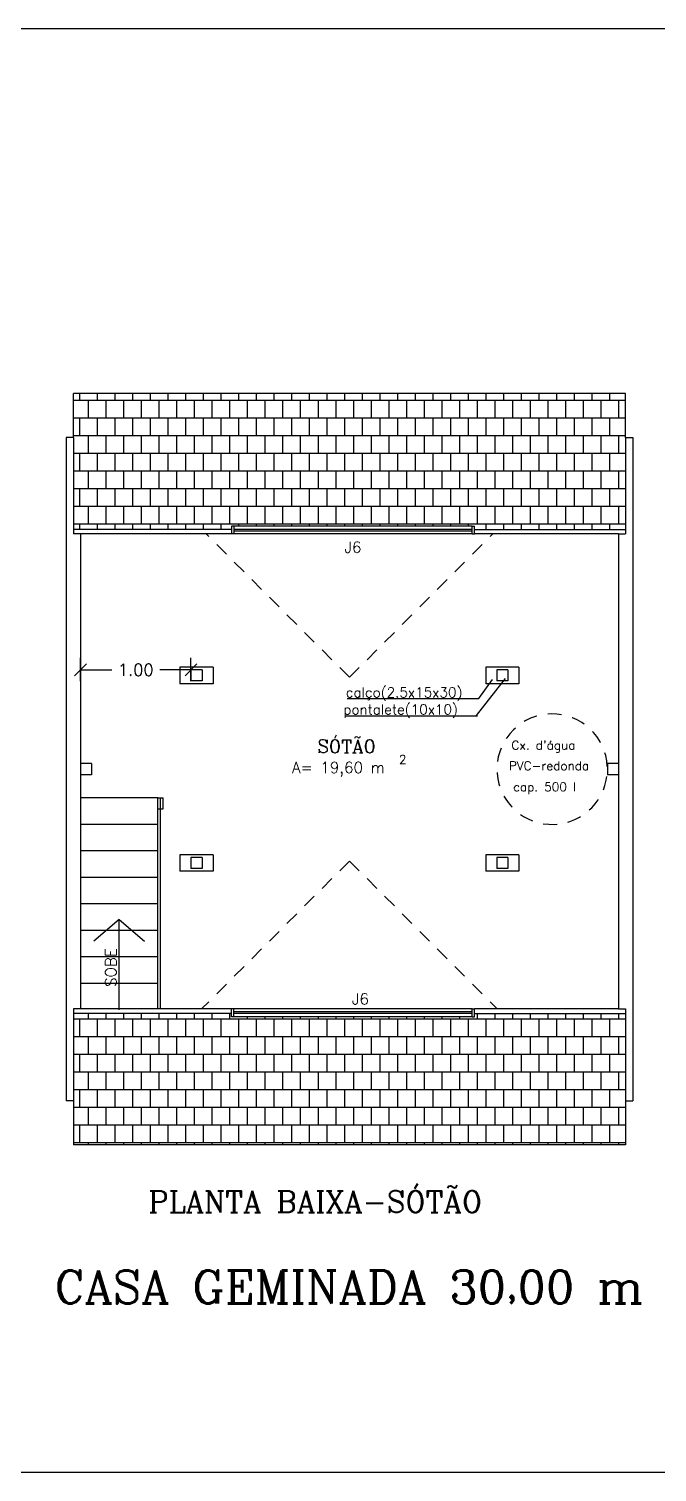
# Model space of a CAD drawing. Extents: x -79 to 141, y 7 to 81.
# Drawn here: x -69.23 to -63.54, y 67.64 to 80.7 of the extents above; entities that cross this region are included whole.
import ezdxf

# ---------------------------------------------------------------- set-up
doc = ezdxf.new("R2010")
doc.units = 0
doc.header["$LTSCALE"] = 10
doc.header["$MEASUREMENT"] = 0
doc.linetypes.add('DASHED2', pattern=[0.375, 0.25, -0.125])
doc.layers.get('0').update_dxf_attribs({"linetype": 'CONTINUOUS'})
doc.layers.get('DEFPOINTS').update_dxf_attribs({"linetype": 'CONTINUOUS'})
for name, color, linetype in [('COTAS', 244, 'CONTINUOUS'), ('EQUIPAMENTOS', 1, 'CONTINUOUS'), ('ESCADA', 5, 'CONTINUOUS'), ('MADEIRAMENTODETELHADO', 244, 'CONTINUOUS'), ('PAREDE', 7, 'CONTINUOUS'), ('PAREDES', 7, 'CONTINUOUS'), ('TELHADO', 30, 'CONTINUOUS'), ('TEXTO', 1, 'CONTINUOUS')]:
    doc.layers.add(name, color=color, linetype=linetype)
doc.styles.add('ROMANC', font='ROMANC.SHX')
doc.styles.get("Standard").update_dxf_attribs({"font": 'ROMANC.SHX'})
doc.dimstyles.get("Standard").update_dxf_attribs({"dimscale": 0.6, "dimtxt": 0.18, "dimasz": 0.18, "dimexe": 0.18, "dimexo": 0.25, "dimgap": 0.09, "dimtad": 0, "dimzin": 0, "dimdsep": 46, "dimtxsty": 'Standard', "dimblk1": 'OBLIQUE', "dimblk2": 'OBLIQUE', "dimsah": 1, "dimcen": 0.09, "dimclrd": 30, "dimclre": 30, "dimadec": 0, "dimazin": 0, "dimtfac": 1, "dimtdec": 4, "dimtofl": 0, "dimtmove": 0, "dimatfit": 3, "dimldrblk": 'OBLIQUE', "dimfxl": 1, "dimtolj": 1, "dimtzin": 0, "dimarcsym": 0})

# ---------------------------------------------------------------- blocks, each defined once
blk = doc.blocks.new('_OBLIQUE')
at = {"color": 0, "linetype": 'ByBlock'}
blk.add_line((-0.5, -0.5), (0.5, 0.5), dxfattribs=at)
blk = doc.blocks.new('*D149')
at = {"color": 30, "linetype": 'ByBlock', "ltscale": 0.05}
for p, q in [((-50.441, 35.86), (-50.441, 36.07)), ((-49.441, 35.86), (-49.441, 36.07)), ((-50.441, 35.962), (-50.159, 35.962)), ((-49.441, 35.962), (-49.722, 35.962))]:
    blk.add_line(p, q, dxfattribs=at)
at = {"layer": 'DEFPOINTS', "color": 0, "linetype": 'ByBlock', "ltscale": 0.05}
for p in [(-49.441, 35.962), (-50.441, 35.56), (-49.441, 35.56)]:
    blk.add_point(p, dxfattribs=at)
at = {"color": 30, "linetype": 'ByBlock', "ltscale": 0.05, "xscale": 0.108, "yscale": 0.108, "zscale": 0.108, "rotation": 180}
blk.add_blockref('_OBLIQUE', (-50.441, 35.962), dxfattribs=at)
at = {"color": 30, "linetype": 'ByBlock', "ltscale": 0.05, "xscale": 0.108, "yscale": 0.108, "zscale": 0.108}
blk.add_blockref('_OBLIQUE', (-49.441, 35.962), dxfattribs=at)
at = {"color": 0, "linetype": 'ByBlock', "ltscale": 0.05, "insert": (-49.941, 35.962), "char_height": 0.108, "attachment_point": 5}
blk.add_mtext('\\A1;1.00', dxfattribs=at)
blk = doc.blocks.new('*X113')
at = {"color": 0, "linetype": 'Continuous', "ltscale": 0.05}
for p, q in [((-48.96, 33.28), (-48.96, 33.33)), ((-48.8, 33.28), (-48.8, 33.33)), ((-48.64, 33.28), (-48.64, 33.33)), ((-48.48, 33.28), (-48.48, 33.33)), ((-48.32, 33.28), (-48.32, 33.33)), ((-48.16, 33.28), (-48.16, 33.33)), ((-48, 33.28), (-48, 33.33)), ((-47.84, 33.28), (-47.84, 33.33)), ((-47.68, 33.28), (-47.68, 33.33)), ((-45.44, 33.28), (-45.44, 33.33)), ((-45.28, 33.28), (-45.28, 33.33)), ((-45.12, 33.28), (-45.12, 33.33)), ((-44.96, 33.28), (-44.96, 33.33)), ((-44.8, 33.28), (-44.8, 33.33)), ((-44.64, 33.28), (-44.64, 33.33)), ((-44.48, 33.28), (-44.48, 33.33)), ((-44.32, 33.28), (-44.32, 33.33)), ((-44.16, 33.28), (-44.16, 33.33)), ((-49.098, 33.28), (-44.098, 33.28)), ((-49.04, 33.12), (-49.04, 33.28)), ((-48.88, 33.12), (-48.88, 33.28)), ((-48.72, 33.12), (-48.72, 33.28)), ((-48.56, 33.12), (-48.56, 33.28)), ((-48.4, 33.12), (-48.4, 33.28)), ((-48.24, 33.12), (-48.24, 33.28)), ((-48.08, 33.12), (-48.08, 33.28)), ((-47.92, 33.12), (-47.92, 33.28)), ((-47.76, 33.12), (-47.76, 33.28)), ((-47.6, 33.12), (-47.6, 33.28)), ((-47.52, 33.28), (-47.52, 33.3)), ((-47.44, 33.12), (-47.44, 33.28)), ((-47.36, 33.28), (-47.36, 33.3)), ((-47.28, 33.12), (-47.28, 33.28)), ((-47.2, 33.28), (-47.2, 33.3)), ((-47.12, 33.12), (-47.12, 33.28)), ((-47.04, 33.28), (-47.04, 33.3)), ((-46.96, 33.12), (-46.96, 33.28)), ((-46.88, 33.28), (-46.88, 33.3)), ((-46.8, 33.12), (-46.8, 33.28)), ((-46.72, 33.28), (-46.72, 33.3)), ((-46.64, 33.12), (-46.64, 33.28)), ((-46.56, 33.28), (-46.56, 33.3)), ((-46.48, 33.12), (-46.48, 33.28)), ((-46.4, 33.28), (-46.4, 33.3)), ((-46.32, 33.12), (-46.32, 33.28)), ((-46.24, 33.28), (-46.24, 33.3)), ((-46.16, 33.12), (-46.16, 33.28)), ((-46.08, 33.28), (-46.08, 33.3)), ((-46, 33.12), (-46, 33.28)), ((-45.92, 33.28), (-45.92, 33.3)), ((-45.84, 33.12), (-45.84, 33.28)), ((-45.76, 33.28), (-45.76, 33.3)), ((-45.68, 33.12), (-45.68, 33.28)), ((-45.6, 33.28), (-45.6, 33.3)), ((-45.52, 33.12), (-45.52, 33.28)), ((-45.36, 33.12), (-45.36, 33.28)), ((-45.2, 33.12), (-45.2, 33.28)), ((-45.04, 33.12), (-45.04, 33.28)), ((-44.88, 33.12), (-44.88, 33.28)), ((-44.72, 33.12), (-44.72, 33.28)), ((-44.56, 33.12), (-44.56, 33.28)), ((-44.4, 33.12), (-44.4, 33.28)), ((-44.24, 33.12), (-44.24, 33.28)), ((-49.098, 33.12), (-44.098, 33.12)), ((-48.96, 32.96), (-48.96, 33.12)), ((-48.8, 32.96), (-48.8, 33.12)), ((-48.64, 32.96), (-48.64, 33.12)), ((-48.48, 32.96), (-48.48, 33.12)), ((-48.32, 32.96), (-48.32, 33.12)), ((-48.16, 32.96), (-48.16, 33.12)), ((-48, 32.96), (-48, 33.12)), ((-47.84, 32.96), (-47.84, 33.12)), ((-47.68, 32.96), (-47.68, 33.12)), ((-47.52, 32.96), (-47.52, 33.12)), ((-47.36, 32.96), (-47.36, 33.12)), ((-47.2, 32.96), (-47.2, 33.12)), ((-47.04, 32.96), (-47.04, 33.12)), ((-46.88, 32.96), (-46.88, 33.12)), ((-46.72, 32.96), (-46.72, 33.12)), ((-46.56, 32.96), (-46.56, 33.12)), ((-46.4, 32.96), (-46.4, 33.12)), ((-46.24, 32.96), (-46.24, 33.12)), ((-46.08, 32.96), (-46.08, 33.12)), ((-45.92, 32.96), (-45.92, 33.12)), ((-45.76, 32.96), (-45.76, 33.12)), ((-45.6, 32.96), (-45.6, 33.12)), ((-45.44, 32.96), (-45.44, 33.12)), ((-45.28, 32.96), (-45.28, 33.12)), ((-45.12, 32.96), (-45.12, 33.12)), ((-44.96, 32.96), (-44.96, 33.12)), ((-44.8, 32.96), (-44.8, 33.12)), ((-44.64, 32.96), (-44.64, 33.12)), ((-44.48, 32.96), (-44.48, 33.12)), ((-44.32, 32.96), (-44.32, 33.12)), ((-44.16, 32.96), (-44.16, 33.12)), ((-49.098, 32.96), (-44.098, 32.96)), ((-49.04, 32.8), (-49.04, 32.96)), ((-48.88, 32.8), (-48.88, 32.96)), ((-48.72, 32.8), (-48.72, 32.96)), ((-48.56, 32.8), (-48.56, 32.96)), ((-48.4, 32.8), (-48.4, 32.96)), ((-48.24, 32.8), (-48.24, 32.96)), ((-48.08, 32.8), (-48.08, 32.96)), ((-47.92, 32.8), (-47.92, 32.96)), ((-47.76, 32.8), (-47.76, 32.96)), ((-47.6, 32.8), (-47.6, 32.96)), ((-47.44, 32.8), (-47.44, 32.96)), ((-47.28, 32.8), (-47.28, 32.96)), ((-47.12, 32.8), (-47.12, 32.96)), ((-46.96, 32.8), (-46.96, 32.96)), ((-46.8, 32.8), (-46.8, 32.96)), ((-46.64, 32.8), (-46.64, 32.96)), ((-46.48, 32.8), (-46.48, 32.96)), ((-46.32, 32.8), (-46.32, 32.96)), ((-46.16, 32.8), (-46.16, 32.96)), ((-46, 32.8), (-46, 32.96)), ((-45.84, 32.8), (-45.84, 32.96)), ((-45.68, 32.8), (-45.68, 32.96)), ((-45.52, 32.8), (-45.52, 32.96)), ((-45.36, 32.8), (-45.36, 32.96)), ((-45.2, 32.8), (-45.2, 32.96)), ((-45.04, 32.8), (-45.04, 32.96)), ((-44.88, 32.8), (-44.88, 32.96)), ((-44.72, 32.8), (-44.72, 32.96)), ((-44.56, 32.8), (-44.56, 32.96)), ((-44.4, 32.8), (-44.4, 32.96)), ((-44.24, 32.8), (-44.24, 32.96)), ((-49.098, 32.8), (-44.098, 32.8)), ((-48.96, 32.64), (-48.96, 32.8)), ((-48.8, 32.64), (-48.8, 32.8)), ((-48.64, 32.64), (-48.64, 32.8)), ((-48.48, 32.64), (-48.48, 32.8)), ((-48.32, 32.64), (-48.32, 32.8)), ((-48.16, 32.64), (-48.16, 32.8)), ((-48, 32.64), (-48, 32.8)), ((-47.84, 32.64), (-47.84, 32.8)), ((-47.68, 32.64), (-47.68, 32.8)), ((-47.52, 32.64), (-47.52, 32.8)), ((-47.36, 32.64), (-47.36, 32.8)), ((-47.2, 32.64), (-47.2, 32.8)), ((-47.04, 32.64), (-47.04, 32.8)), ((-46.88, 32.64), (-46.88, 32.8)), ((-46.72, 32.64), (-46.72, 32.8)), ((-46.56, 32.64), (-46.56, 32.8)), ((-46.4, 32.64), (-46.4, 32.8)), ((-46.24, 32.64), (-46.24, 32.8)), ((-46.08, 32.64), (-46.08, 32.8)), ((-45.92, 32.64), (-45.92, 32.8)), ((-45.76, 32.64), (-45.76, 32.8)), ((-45.6, 32.64), (-45.6, 32.8)), ((-45.44, 32.64), (-45.44, 32.8)), ((-45.28, 32.64), (-45.28, 32.8)), ((-45.12, 32.64), (-45.12, 32.8)), ((-44.96, 32.64), (-44.96, 32.8)), ((-44.8, 32.64), (-44.8, 32.8)), ((-44.64, 32.64), (-44.64, 32.8)), ((-44.48, 32.64), (-44.48, 32.8)), ((-44.32, 32.64), (-44.32, 32.8)), ((-44.16, 32.64), (-44.16, 32.8)), ((-49.098, 32.64), (-44.098, 32.64)), ((-49.04, 32.48), (-49.04, 32.64)), ((-48.88, 32.48), (-48.88, 32.64)), ((-48.72, 32.48), (-48.72, 32.64)), ((-48.56, 32.48), (-48.56, 32.64)), ((-48.4, 32.48), (-48.4, 32.64)), ((-48.24, 32.48), (-48.24, 32.64)), ((-48.08, 32.48), (-48.08, 32.64)), ((-47.92, 32.48), (-47.92, 32.64)), ((-47.76, 32.48), (-47.76, 32.64)), ((-47.6, 32.48), (-47.6, 32.64)), ((-47.44, 32.48), (-47.44, 32.64)), ((-47.28, 32.48), (-47.28, 32.64)), ((-47.12, 32.48), (-47.12, 32.64)), ((-46.96, 32.48), (-46.96, 32.64)), ((-46.8, 32.48), (-46.8, 32.64)), ((-46.64, 32.48), (-46.64, 32.64)), ((-46.48, 32.48), (-46.48, 32.64)), ((-46.32, 32.48), (-46.32, 32.64)), ((-46.16, 32.48), (-46.16, 32.64)), ((-46, 32.48), (-46, 32.64)), ((-45.84, 32.48), (-45.84, 32.64)), ((-45.68, 32.48), (-45.68, 32.64)), ((-45.52, 32.48), (-45.52, 32.64)), ((-45.36, 32.48), (-45.36, 32.64)), ((-45.2, 32.48), (-45.2, 32.64)), ((-45.04, 32.48), (-45.04, 32.64)), ((-44.88, 32.48), (-44.88, 32.64)), ((-44.72, 32.48), (-44.72, 32.64)), ((-44.56, 32.48), (-44.56, 32.64)), ((-44.4, 32.48), (-44.4, 32.64)), ((-44.24, 32.48), (-44.24, 32.64)), ((-49.098, 32.48), (-44.098, 32.48)), ((-48.96, 32.32), (-48.96, 32.48)), ((-48.8, 32.32), (-48.8, 32.48)), ((-48.64, 32.32), (-48.64, 32.48)), ((-48.48, 32.32), (-48.48, 32.48)), ((-48.32, 32.32), (-48.32, 32.48)), ((-48.16, 32.32), (-48.16, 32.48)), ((-48, 32.32), (-48, 32.48)), ((-47.84, 32.32), (-47.84, 32.48)), ((-47.68, 32.32), (-47.68, 32.48)), ((-47.52, 32.32), (-47.52, 32.48)), ((-47.36, 32.32), (-47.36, 32.48)), ((-47.2, 32.32), (-47.2, 32.48)), ((-47.04, 32.32), (-47.04, 32.48)), ((-46.88, 32.32), (-46.88, 32.48)), ((-46.72, 32.32), (-46.72, 32.48)), ((-46.56, 32.32), (-46.56, 32.48)), ((-46.4, 32.32), (-46.4, 32.48)), ((-46.24, 32.32), (-46.24, 32.48)), ((-46.08, 32.32), (-46.08, 32.48)), ((-45.92, 32.32), (-45.92, 32.48)), ((-45.76, 32.32), (-45.76, 32.48)), ((-45.6, 32.32), (-45.6, 32.48)), ((-45.44, 32.32), (-45.44, 32.48)), ((-45.28, 32.32), (-45.28, 32.48)), ((-45.12, 32.32), (-45.12, 32.48)), ((-44.96, 32.32), (-44.96, 32.48)), ((-44.8, 32.32), (-44.8, 32.48)), ((-44.64, 32.32), (-44.64, 32.48)), ((-44.48, 32.32), (-44.48, 32.48)), ((-44.32, 32.32), (-44.32, 32.48)), ((-44.16, 32.32), (-44.16, 32.48)), ((-49.098, 32.32), (-44.098, 32.32)), ((-49.04, 32.16), (-49.04, 32.32)), ((-48.88, 32.16), (-48.88, 32.32)), ((-48.72, 32.16), (-48.72, 32.32)), ((-48.56, 32.16), (-48.56, 32.32)), ((-48.4, 32.16), (-48.4, 32.32)), ((-48.24, 32.16), (-48.24, 32.32)), ((-48.08, 32.16), (-48.08, 32.32)), ((-47.92, 32.16), (-47.92, 32.32)), ((-47.76, 32.16), (-47.76, 32.32)), ((-47.6, 32.16), (-47.6, 32.32)), ((-47.44, 32.16), (-47.44, 32.32)), ((-47.28, 32.16), (-47.28, 32.32)), ((-47.12, 32.16), (-47.12, 32.32)), ((-46.96, 32.16), (-46.96, 32.32)), ((-46.8, 32.16), (-46.8, 32.32)), ((-46.64, 32.16), (-46.64, 32.32)), ((-46.48, 32.16), (-46.48, 32.32)), ((-46.32, 32.16), (-46.32, 32.32)), ((-46.16, 32.16), (-46.16, 32.32)), ((-46, 32.16), (-46, 32.32)), ((-45.84, 32.16), (-45.84, 32.32)), ((-45.68, 32.16), (-45.68, 32.32)), ((-45.52, 32.16), (-45.52, 32.32)), ((-45.36, 32.16), (-45.36, 32.32)), ((-45.2, 32.16), (-45.2, 32.32)), ((-45.04, 32.16), (-45.04, 32.32)), ((-44.88, 32.16), (-44.88, 32.32)), ((-44.72, 32.16), (-44.72, 32.32)), ((-44.56, 32.16), (-44.56, 32.32)), ((-44.4, 32.16), (-44.4, 32.32)), ((-44.24, 32.16), (-44.24, 32.32)), ((-49.098, 32.16), (-44.098, 32.16)), ((-48.96, 32.14), (-48.96, 32.16)), ((-48.8, 32.14), (-48.8, 32.16)), ((-48.64, 32.14), (-48.64, 32.16)), ((-48.48, 32.14), (-48.48, 32.16)), ((-48.32, 32.14), (-48.32, 32.16)), ((-48.16, 32.14), (-48.16, 32.16)), ((-48, 32.14), (-48, 32.16)), ((-47.84, 32.14), (-47.84, 32.16)), ((-47.68, 32.14), (-47.68, 32.16)), ((-47.52, 32.14), (-47.52, 32.16)), ((-47.36, 32.14), (-47.36, 32.16)), ((-47.2, 32.14), (-47.2, 32.16)), ((-47.04, 32.14), (-47.04, 32.16)), ((-46.88, 32.14), (-46.88, 32.16)), ((-46.72, 32.14), (-46.72, 32.16)), ((-46.56, 32.14), (-46.56, 32.16)), ((-46.4, 32.14), (-46.4, 32.16)), ((-46.24, 32.14), (-46.24, 32.16)), ((-46.08, 32.14), (-46.08, 32.16)), ((-45.92, 32.14), (-45.92, 32.16)), ((-45.76, 32.14), (-45.76, 32.16)), ((-45.6, 32.14), (-45.6, 32.16)), ((-45.44, 32.14), (-45.44, 32.16)), ((-45.28, 32.14), (-45.28, 32.16)), ((-45.12, 32.14), (-45.12, 32.16)), ((-44.96, 32.14), (-44.96, 32.16)), ((-44.8, 32.14), (-44.8, 32.16)), ((-44.64, 32.14), (-44.64, 32.16)), ((-44.48, 32.14), (-44.48, 32.16)), ((-44.32, 32.14), (-44.32, 32.16)), ((-44.16, 32.14), (-44.16, 32.16))]:
    blk.add_line(p, q, dxfattribs=at)
blk = doc.blocks.new('*X112')
at = {"color": 0, "linetype": 'Continuous', "ltscale": 0.05}
for p, q in [((-49.04, 38.88), (-49.04, 38.94)), ((-48.88, 38.88), (-48.88, 38.94)), ((-48.72, 38.88), (-48.72, 38.94)), ((-48.56, 38.88), (-48.56, 38.94)), ((-48.4, 38.88), (-48.4, 38.94)), ((-48.24, 38.88), (-48.24, 38.94)), ((-48.08, 38.88), (-48.08, 38.94)), ((-47.92, 38.88), (-47.92, 38.94)), ((-47.76, 38.88), (-47.76, 38.94)), ((-47.6, 38.88), (-47.6, 38.94)), ((-47.44, 38.88), (-47.44, 38.94)), ((-47.28, 38.88), (-47.28, 38.94)), ((-47.12, 38.88), (-47.12, 38.94)), ((-46.96, 38.88), (-46.96, 38.94)), ((-46.8, 38.88), (-46.8, 38.94)), ((-46.64, 38.88), (-46.64, 38.94)), ((-46.48, 38.88), (-46.48, 38.94)), ((-46.32, 38.88), (-46.32, 38.94)), ((-46.16, 38.88), (-46.16, 38.94)), ((-46, 38.88), (-46, 38.94)), ((-45.84, 38.88), (-45.84, 38.94)), ((-45.68, 38.88), (-45.68, 38.94)), ((-45.52, 38.88), (-45.52, 38.94)), ((-45.36, 38.88), (-45.36, 38.94)), ((-45.2, 38.88), (-45.2, 38.94)), ((-45.04, 38.88), (-45.04, 38.94)), ((-44.88, 38.88), (-44.88, 38.94)), ((-44.72, 38.88), (-44.72, 38.94)), ((-44.56, 38.88), (-44.56, 38.94)), ((-44.4, 38.88), (-44.4, 38.94)), ((-44.24, 38.88), (-44.24, 38.94)), ((-49.098, 38.88), (-44.098, 38.88)), ((-48.96, 38.72), (-48.96, 38.88)), ((-48.8, 38.72), (-48.8, 38.88)), ((-48.64, 38.72), (-48.64, 38.88)), ((-48.48, 38.72), (-48.48, 38.88)), ((-48.32, 38.72), (-48.32, 38.88)), ((-48.16, 38.72), (-48.16, 38.88)), ((-48, 38.72), (-48, 38.88)), ((-47.84, 38.72), (-47.84, 38.88)), ((-47.68, 38.72), (-47.68, 38.88)), ((-47.52, 38.72), (-47.52, 38.88)), ((-47.36, 38.72), (-47.36, 38.88)), ((-47.2, 38.72), (-47.2, 38.88)), ((-47.04, 38.72), (-47.04, 38.88)), ((-46.88, 38.72), (-46.88, 38.88)), ((-46.72, 38.72), (-46.72, 38.88)), ((-46.56, 38.72), (-46.56, 38.88)), ((-46.4, 38.72), (-46.4, 38.88)), ((-46.24, 38.72), (-46.24, 38.88)), ((-46.08, 38.72), (-46.08, 38.88)), ((-45.92, 38.72), (-45.92, 38.88)), ((-45.76, 38.72), (-45.76, 38.88)), ((-45.6, 38.72), (-45.6, 38.88)), ((-45.44, 38.72), (-45.44, 38.88)), ((-45.28, 38.72), (-45.28, 38.88)), ((-45.12, 38.72), (-45.12, 38.88)), ((-44.96, 38.72), (-44.96, 38.88)), ((-44.8, 38.72), (-44.8, 38.88)), ((-44.64, 38.72), (-44.64, 38.88)), ((-44.48, 38.72), (-44.48, 38.88)), ((-44.32, 38.72), (-44.32, 38.88)), ((-44.16, 38.72), (-44.16, 38.88)), ((-49.098, 38.72), (-44.098, 38.72)), ((-49.04, 38.56), (-49.04, 38.72)), ((-48.88, 38.56), (-48.88, 38.72)), ((-48.72, 38.56), (-48.72, 38.72)), ((-48.56, 38.56), (-48.56, 38.72)), ((-48.4, 38.56), (-48.4, 38.72)), ((-48.24, 38.56), (-48.24, 38.72)), ((-48.08, 38.56), (-48.08, 38.72)), ((-47.92, 38.56), (-47.92, 38.72)), ((-47.76, 38.56), (-47.76, 38.72)), ((-47.6, 38.56), (-47.6, 38.72)), ((-47.44, 38.56), (-47.44, 38.72)), ((-47.28, 38.56), (-47.28, 38.72)), ((-47.12, 38.56), (-47.12, 38.72)), ((-46.96, 38.56), (-46.96, 38.72)), ((-46.8, 38.56), (-46.8, 38.72)), ((-46.64, 38.56), (-46.64, 38.72)), ((-46.48, 38.56), (-46.48, 38.72)), ((-46.32, 38.56), (-46.32, 38.72)), ((-46.16, 38.56), (-46.16, 38.72)), ((-46, 38.56), (-46, 38.72)), ((-45.84, 38.56), (-45.84, 38.72)), ((-45.68, 38.56), (-45.68, 38.72)), ((-45.52, 38.56), (-45.52, 38.72)), ((-45.36, 38.56), (-45.36, 38.72)), ((-45.2, 38.56), (-45.2, 38.72)), ((-45.04, 38.56), (-45.04, 38.72)), ((-44.88, 38.56), (-44.88, 38.72)), ((-44.72, 38.56), (-44.72, 38.72)), ((-44.56, 38.56), (-44.56, 38.72)), ((-44.4, 38.56), (-44.4, 38.72)), ((-44.24, 38.56), (-44.24, 38.72)), ((-49.098, 38.56), (-44.098, 38.56)), ((-48.96, 38.4), (-48.96, 38.56)), ((-48.8, 38.4), (-48.8, 38.56)), ((-48.64, 38.4), (-48.64, 38.56)), ((-48.48, 38.4), (-48.48, 38.56)), ((-48.32, 38.4), (-48.32, 38.56)), ((-48.16, 38.4), (-48.16, 38.56)), ((-48, 38.4), (-48, 38.56)), ((-47.84, 38.4), (-47.84, 38.56)), ((-47.68, 38.4), (-47.68, 38.56)), ((-47.52, 38.4), (-47.52, 38.56)), ((-47.36, 38.4), (-47.36, 38.56)), ((-47.2, 38.4), (-47.2, 38.56)), ((-47.04, 38.4), (-47.04, 38.56)), ((-46.88, 38.4), (-46.88, 38.56)), ((-46.72, 38.4), (-46.72, 38.56)), ((-46.56, 38.4), (-46.56, 38.56)), ((-46.4, 38.4), (-46.4, 38.56)), ((-46.24, 38.4), (-46.24, 38.56)), ((-46.08, 38.4), (-46.08, 38.56)), ((-45.92, 38.4), (-45.92, 38.56)), ((-45.76, 38.4), (-45.76, 38.56)), ((-45.6, 38.4), (-45.6, 38.56)), ((-45.44, 38.4), (-45.44, 38.56)), ((-45.28, 38.4), (-45.28, 38.56)), ((-45.12, 38.4), (-45.12, 38.56)), ((-44.96, 38.4), (-44.96, 38.56)), ((-44.8, 38.4), (-44.8, 38.56)), ((-44.64, 38.4), (-44.64, 38.56)), ((-44.48, 38.4), (-44.48, 38.56)), ((-44.32, 38.4), (-44.32, 38.56)), ((-44.16, 38.4), (-44.16, 38.56)), ((-49.098, 38.4), (-44.098, 38.4)), ((-49.04, 38.24), (-49.04, 38.4)), ((-48.88, 38.24), (-48.88, 38.4)), ((-48.72, 38.24), (-48.72, 38.4)), ((-48.56, 38.24), (-48.56, 38.4)), ((-48.4, 38.24), (-48.4, 38.4)), ((-48.24, 38.24), (-48.24, 38.4)), ((-48.08, 38.24), (-48.08, 38.4)), ((-47.92, 38.24), (-47.92, 38.4)), ((-47.76, 38.24), (-47.76, 38.4)), ((-47.6, 38.24), (-47.6, 38.4)), ((-47.44, 38.24), (-47.44, 38.4)), ((-47.28, 38.24), (-47.28, 38.4)), ((-47.12, 38.24), (-47.12, 38.4)), ((-46.96, 38.24), (-46.96, 38.4)), ((-46.8, 38.24), (-46.8, 38.4)), ((-46.64, 38.24), (-46.64, 38.4)), ((-46.48, 38.24), (-46.48, 38.4)), ((-46.32, 38.24), (-46.32, 38.4)), ((-46.16, 38.24), (-46.16, 38.4)), ((-46, 38.24), (-46, 38.4)), ((-45.84, 38.24), (-45.84, 38.4)), ((-45.68, 38.24), (-45.68, 38.4)), ((-45.52, 38.24), (-45.52, 38.4)), ((-45.36, 38.24), (-45.36, 38.4)), ((-45.2, 38.24), (-45.2, 38.4)), ((-45.04, 38.24), (-45.04, 38.4)), ((-44.88, 38.24), (-44.88, 38.4)), ((-44.72, 38.24), (-44.72, 38.4)), ((-44.56, 38.24), (-44.56, 38.4)), ((-44.4, 38.24), (-44.4, 38.4)), ((-44.24, 38.24), (-44.24, 38.4)), ((-49.098, 38.24), (-44.098, 38.24)), ((-48.96, 38.08), (-48.96, 38.24)), ((-48.8, 38.08), (-48.8, 38.24)), ((-48.64, 38.08), (-48.64, 38.24)), ((-48.48, 38.08), (-48.48, 38.24)), ((-48.32, 38.08), (-48.32, 38.24)), ((-48.16, 38.08), (-48.16, 38.24)), ((-48, 38.08), (-48, 38.24)), ((-47.84, 38.08), (-47.84, 38.24)), ((-47.68, 38.08), (-47.68, 38.24)), ((-47.52, 38.08), (-47.52, 38.24)), ((-47.36, 38.08), (-47.36, 38.24)), ((-47.2, 38.08), (-47.2, 38.24)), ((-47.04, 38.08), (-47.04, 38.24)), ((-46.88, 38.08), (-46.88, 38.24)), ((-46.72, 38.08), (-46.72, 38.24)), ((-46.56, 38.08), (-46.56, 38.24)), ((-46.4, 38.08), (-46.4, 38.24)), ((-46.24, 38.08), (-46.24, 38.24)), ((-46.08, 38.08), (-46.08, 38.24)), ((-45.92, 38.08), (-45.92, 38.24)), ((-45.76, 38.08), (-45.76, 38.24)), ((-45.6, 38.08), (-45.6, 38.24)), ((-45.44, 38.08), (-45.44, 38.24)), ((-45.28, 38.08), (-45.28, 38.24)), ((-45.12, 38.08), (-45.12, 38.24)), ((-44.96, 38.08), (-44.96, 38.24)), ((-44.8, 38.08), (-44.8, 38.24)), ((-44.64, 38.08), (-44.64, 38.24)), ((-44.48, 38.08), (-44.48, 38.24)), ((-44.32, 38.08), (-44.32, 38.24)), ((-44.16, 38.08), (-44.16, 38.24)), ((-49.098, 38.08), (-44.098, 38.08)), ((-49.04, 37.92), (-49.04, 38.08)), ((-48.88, 37.92), (-48.88, 38.08)), ((-48.72, 37.92), (-48.72, 38.08)), ((-48.56, 37.92), (-48.56, 38.08)), ((-48.4, 37.92), (-48.4, 38.08)), ((-48.24, 37.92), (-48.24, 38.08)), ((-48.08, 37.92), (-48.08, 38.08)), ((-47.92, 37.92), (-47.92, 38.08)), ((-47.76, 37.92), (-47.76, 38.08)), ((-47.6, 37.92), (-47.6, 38.08)), ((-47.44, 37.92), (-47.44, 38.08)), ((-47.28, 37.92), (-47.28, 38.08)), ((-47.12, 37.92), (-47.12, 38.08)), ((-46.96, 37.92), (-46.96, 38.08)), ((-46.8, 37.92), (-46.8, 38.08)), ((-46.64, 37.92), (-46.64, 38.08)), ((-46.48, 37.92), (-46.48, 38.08)), ((-46.32, 37.92), (-46.32, 38.08)), ((-46.16, 37.92), (-46.16, 38.08)), ((-46, 37.92), (-46, 38.08)), ((-45.84, 37.92), (-45.84, 38.08)), ((-45.68, 37.92), (-45.68, 38.08)), ((-45.52, 37.92), (-45.52, 38.08)), ((-45.36, 37.92), (-45.36, 38.08)), ((-45.2, 37.92), (-45.2, 38.08)), ((-45.04, 37.92), (-45.04, 38.08)), ((-44.88, 37.92), (-44.88, 38.08)), ((-44.72, 37.92), (-44.72, 38.08)), ((-44.56, 37.92), (-44.56, 38.08)), ((-44.4, 37.92), (-44.4, 38.08)), ((-44.24, 37.92), (-44.24, 38.08)), ((-49.098, 37.92), (-44.098, 37.92)), ((-48.96, 37.76), (-48.96, 37.92)), ((-48.8, 37.76), (-48.8, 37.92)), ((-48.64, 37.76), (-48.64, 37.92)), ((-48.48, 37.76), (-48.48, 37.92)), ((-48.32, 37.76), (-48.32, 37.92)), ((-48.16, 37.76), (-48.16, 37.92)), ((-48, 37.76), (-48, 37.92)), ((-47.84, 37.76), (-47.84, 37.92)), ((-47.68, 37.76), (-47.68, 37.92)), ((-47.52, 37.76), (-47.52, 37.92)), ((-47.36, 37.76), (-47.36, 37.92)), ((-47.2, 37.76), (-47.2, 37.92)), ((-47.04, 37.76), (-47.04, 37.92)), ((-46.88, 37.76), (-46.88, 37.92)), ((-46.72, 37.76), (-46.72, 37.92)), ((-46.56, 37.76), (-46.56, 37.92)), ((-46.4, 37.76), (-46.4, 37.92)), ((-46.24, 37.76), (-46.24, 37.92)), ((-46.08, 37.76), (-46.08, 37.92)), ((-45.92, 37.76), (-45.92, 37.92)), ((-45.76, 37.76), (-45.76, 37.92)), ((-45.6, 37.76), (-45.6, 37.92)), ((-45.44, 37.76), (-45.44, 37.92)), ((-45.28, 37.76), (-45.28, 37.92)), ((-45.12, 37.76), (-45.12, 37.92)), ((-44.96, 37.76), (-44.96, 37.92)), ((-44.8, 37.76), (-44.8, 37.92)), ((-44.64, 37.76), (-44.64, 37.92)), ((-44.48, 37.76), (-44.48, 37.92)), ((-44.32, 37.76), (-44.32, 37.92)), ((-44.16, 37.76), (-44.16, 37.92)), ((-49.098, 37.76), (-44.098, 37.76)), ((-49.04, 37.71), (-49.04, 37.76)), ((-48.88, 37.71), (-48.88, 37.76)), ((-48.72, 37.71), (-48.72, 37.76)), ((-48.56, 37.71), (-48.56, 37.76)), ((-48.4, 37.71), (-48.4, 37.76)), ((-48.24, 37.71), (-48.24, 37.76)), ((-48.08, 37.71), (-48.08, 37.76)), ((-47.92, 37.71), (-47.92, 37.76)), ((-47.76, 37.71), (-47.76, 37.76)), ((-47.6, 37.74), (-47.6, 37.76)), ((-47.44, 37.74), (-47.44, 37.76)), ((-47.28, 37.74), (-47.28, 37.76)), ((-47.12, 37.74), (-47.12, 37.76)), ((-46.96, 37.74), (-46.96, 37.76)), ((-46.8, 37.74), (-46.8, 37.76)), ((-46.64, 37.74), (-46.64, 37.76)), ((-46.48, 37.74), (-46.48, 37.76)), ((-46.32, 37.74), (-46.32, 37.76)), ((-46.16, 37.74), (-46.16, 37.76)), ((-46, 37.74), (-46, 37.76)), ((-45.84, 37.74), (-45.84, 37.76)), ((-45.68, 37.74), (-45.68, 37.76)), ((-45.52, 37.74), (-45.52, 37.76)), ((-45.36, 37.71), (-45.36, 37.76)), ((-45.2, 37.71), (-45.2, 37.76)), ((-45.04, 37.71), (-45.04, 37.76)), ((-44.88, 37.71), (-44.88, 37.76)), ((-44.72, 37.71), (-44.72, 37.76)), ((-44.56, 37.71), (-44.56, 37.76)), ((-44.4, 37.71), (-44.4, 37.76)), ((-44.24, 37.71), (-44.24, 37.76))]:
    blk.add_line(p, q, dxfattribs=at)

msp = doc.modelspace()

# ---------------------------------------------------------------- linework, layer by layer
at = {"layer": 'COTAS', "color": 30, "linetype": 'DASHED2', "ltscale": 0.05}
for p, q in [((-66.3294, 74.82862), (-67.62806, 76.12729)), ((-66.3294, 74.82862), (-65.03073, 76.12729)), ((-66.3294, 73.16595), (-67.66806, 71.82729)), ((-66.3294, 73.16595), (-64.99073, 71.82729))]:
    msp.add_line(p, q, dxfattribs=at)
at = {"layer": 'COTAS', "color": 30, "linetype": 'Continuous', "ltscale": 0.05}
for p, q in [((-65.17876, 74.48161), (-64.91782, 74.81894)), ((-65.15705, 74.63573), (-65.0347, 74.81024))]:
    msp.add_line(p, q, dxfattribs=at)
at = {"layer": 'EQUIPAMENTOS', "color": 30, "linetype": 'Continuous', "ltscale": 0.05}
msp.add_lwpolyline([(-78.56119, 80.69654), (-78.56119, 67.63597), (-53.60596, 67.63597), (-53.60596, 80.69654)], close=True, dxfattribs=at)
at = {"layer": 'EQUIPAMENTOS', "color": 1, "linetype": 'DASHED2', "ltscale": 0.05}
msp.add_arc((-64.49416, 73.99727), 0.5, 2.867908, 354.262761, dxfattribs=at)
at = {"layer": 'ESCADA', "color": 244, "linetype": 'Continuous', "ltscale": 0.02}
for p, q in [((-68.06444, 73.738), (-68.76444, 73.738)), ((-68.06516, 73.498), (-68.76444, 73.498)), ((-68.06516, 73.258), (-68.76444, 73.258)), ((-68.06516, 73.018), (-68.76444, 73.018)), ((-68.06516, 72.778), (-68.76444, 72.778)), ((-68.06516, 72.538), (-68.76444, 72.538)), ((-68.06516, 72.298), (-68.76444, 72.298)), ((-68.06516, 72.058), (-68.76444, 72.058))]:
    msp.add_line(p, q, dxfattribs=at)
at = {"layer": 'ESCADA', "color": 1, "linetype": 'Continuous', "ltscale": 0.02}
for p, q in [((-68.06444, 73.738), (-68.76444, 73.738)), ((-68.06516, 71.82729), (-68.06516, 73.738)), ((-68.06516, 71.82729), (-68.06516, 73.738)), ((-68.06516, 71.82729), (-68.06516, 73.738)), ((-68.06516, 71.82729), (-68.06516, 73.738)), ((-68.04016, 71.82729), (-68.04016, 73.738)), ((-68.01516, 73.638), (-68.01516, 73.738))]:
    msp.add_line(p, q, dxfattribs=at)
at = {"layer": 'ESCADA', "color": 244, "linetype": 'Continuous', "ltscale": 0.3}
for p, q in [((-68.41516, 72.63821), (-68.64554, 72.44134)), ((-68.41516, 71.81842), (-68.41516, 72.63821)), ((-68.41516, 72.63821), (-68.18479, 72.44134))]:
    msp.add_line(p, q, dxfattribs=at)
at = {"layer": 'MADEIRAMENTODETELHADO', "color": 30, "linetype": 'Continuous', "ltscale": 0.05}
for p, q in [((-63.82944, 77.39729), (-68.82944, 77.39729)), ((-63.82944, 70.59729), (-68.82944, 70.59729))]:
    msp.add_line(p, q, dxfattribs=at)
at = {"layer": 'MADEIRAMENTODETELHADO', "color": 30, "linetype": 'DASHED2', "ltscale": 0.05}
for p, q in [((-68.82944, 77.32729), (-68.82944, 77.39729)), ((-63.82944, 77.32729), (-63.82944, 77.39729)), ((-68.82944, 70.66729), (-68.82944, 70.59729)), ((-63.82944, 70.66729), (-63.82944, 70.59729))]:
    msp.add_line(p, q, dxfattribs=at)
at = {"layer": 'MADEIRAMENTODETELHADO', "color": 30, "linetype": 'Continuous', "ltscale": 0.3}
for p, q in [((-68.82944, 76.99729), (-68.82944, 77.32729)), ((-63.82944, 76.99729), (-63.82944, 77.32729)), ((-67.86444, 74.92104), (-67.86444, 74.77104)), ((-67.56444, 74.92104), (-67.86444, 74.92104)), ((-67.56444, 74.92104), (-67.56444, 74.77104)), ((-65.09444, 74.92104), (-65.09444, 74.77104)), ((-64.79444, 74.92104), (-65.09444, 74.92104)), ((-64.79444, 74.92104), (-64.79444, 74.77104)), ((-67.56444, 74.77104), (-67.86444, 74.77104)), ((-64.79444, 74.77104), (-65.09444, 74.77104)), ((-67.86444, 73.22354), (-67.86444, 73.07354)), ((-67.56444, 73.22354), (-67.86444, 73.22354)), ((-67.56444, 73.22354), (-67.56444, 73.07354)), ((-65.09444, 73.22354), (-65.09444, 73.07354)), ((-64.79444, 73.22354), (-65.09444, 73.22354)), ((-64.79444, 73.22354), (-64.79444, 73.07354)), ((-67.56444, 73.07354), (-67.86444, 73.07354)), ((-64.79444, 73.07354), (-65.09444, 73.07354)), ((-67.39694, 71.78729), (-68.82944, 71.78729)), ((-68.82944, 70.99729), (-68.82944, 70.66729)), ((-63.82944, 70.99729), (-63.82944, 70.66729))]:
    msp.add_line(p, q, dxfattribs=at)
at = {"layer": 'MADEIRAMENTODETELHADO', "color": 5, "linetype": 'Continuous', "ltscale": 0.3}
for p, q in [((-68.82944, 76.99729), (-68.89444, 76.99729)), ((-63.82944, 76.99729), (-63.76444, 76.99729)), ((-65.21694, 76.16729), (-67.37694, 76.16729)), ((-65.21694, 76.15229), (-67.37694, 76.15229)), ((-65.21694, 71.80229), (-67.37694, 71.80229)), ((-65.21694, 71.78729), (-67.37694, 71.78729)), ((-68.82944, 70.99729), (-68.89444, 70.99729)), ((-63.82944, 70.99729), (-63.76444, 70.99729))]:
    msp.add_line(p, q, dxfattribs=at)
at = {"layer": 'MADEIRAMENTODETELHADO', "color": 244, "linetype": 'Continuous', "ltscale": 0.3}
for p, q in [((-68.82944, 76.91727), (-68.8304, 76.91727)), ((-65.21694, 76.19729), (-67.37694, 76.19729)), ((-65.21694, 76.12729), (-67.37694, 76.12729)), ((-67.66444, 74.89604), (-67.76444, 74.89604)), ((-67.76444, 74.89604), (-67.76444, 74.79604)), ((-67.66444, 74.89604), (-67.66444, 74.79604)), ((-64.89444, 74.89604), (-64.99444, 74.89604)), ((-64.99444, 74.89604), (-64.99444, 74.79604)), ((-64.89444, 74.89604), (-64.89444, 74.79604)), ((-67.66444, 74.79604), (-67.76444, 74.79604)), ((-64.89444, 74.79604), (-64.99444, 74.79604)), ((-68.66438, 74.04729), (-68.76438, 74.04729)), ((-68.66438, 73.94729), (-68.76438, 73.94729)), ((-63.89444, 74.04729), (-63.99444, 74.04729)), ((-63.89444, 73.94729), (-63.99444, 73.94729)), ((-67.66444, 73.19854), (-67.76444, 73.19854)), ((-67.76444, 73.19854), (-67.76444, 73.09854)), ((-67.66444, 73.19854), (-67.66444, 73.09854)), ((-64.89444, 73.19854), (-64.99444, 73.19854)), ((-64.99444, 73.19854), (-64.99444, 73.09854)), ((-64.89444, 73.19854), (-64.89444, 73.09854)), ((-67.66444, 73.09854), (-67.76444, 73.09854)), ((-64.89444, 73.09854), (-64.99444, 73.09854)), ((-65.21694, 71.82729), (-67.37694, 71.82729)), ((-65.21694, 71.75729), (-67.37694, 71.75729))]:
    msp.add_line(p, q, dxfattribs=at)
at = {"layer": 'MADEIRAMENTODETELHADO', "color": 1, "linetype": 'Continuous', "ltscale": 0.3}
for p, q in [((-67.39694, 76.12729), (-68.76444, 76.12729)), ((-63.89444, 76.12729), (-65.19694, 76.12729)), ((-67.39694, 71.82729), (-68.76444, 71.82729)), ((-63.89444, 71.82729), (-65.19694, 71.82729))]:
    msp.add_line(p, q, dxfattribs=at)
at = {"layer": 'PAREDE', "color": 5, "linetype": 'Continuous', "ltscale": 0.3}
for p, q in [((-68.76444, 76.12729), (-68.82944, 76.12729)), ((-63.89444, 76.12729), (-63.82944, 76.12729)), ((-68.76444, 71.82729), (-68.82944, 71.82729)), ((-63.89444, 71.82729), (-63.82944, 71.82729))]:
    msp.add_line(p, q, dxfattribs=at)
at = {"layer": 'PAREDE', "color": 1, "linetype": 'Continuous', "ltscale": 0.3}
for p, q in [((-68.06516, 73.738), (-68.01516, 73.738)), ((-68.06516, 73.638), (-68.01516, 73.638))]:
    msp.add_line(p, q, dxfattribs=at)
at = {"layer": 'PAREDES', "color": 5, "linetype": 'Continuous', "ltscale": 0.3}
for p, q in [((-68.89444, 76.99729), (-68.89444, 70.99729)), ((-68.82944, 76.99729), (-68.82944, 76.12729)), ((-63.82944, 76.99729), (-63.82944, 76.12729)), ((-63.76444, 76.99729), (-63.76444, 70.99729)), ((-68.76444, 76.12729), (-68.76444, 71.82729)), ((-63.89444, 76.12729), (-63.89444, 71.82729)), ((-68.82944, 71.82729), (-68.82944, 70.99729)), ((-63.82944, 71.82729), (-63.82944, 70.99729))]:
    msp.add_line(p, q, dxfattribs=at)
at = {"layer": 'PAREDES', "color": 244, "linetype": 'Continuous', "ltscale": 0.3}
for p, q in [((-68.76438, 74.04729), (-68.76438, 73.94729)), ((-68.66438, 74.04729), (-68.66438, 73.94729)), ((-63.99444, 74.04729), (-63.99444, 73.94729)), ((-63.89444, 74.04729), (-63.89444, 73.94729)), ((-63.89444, 74.04729), (-63.89444, 74.02229))]:
    msp.add_line(p, q, dxfattribs=at)
at = {"layer": 'TELHADO', "color": 30, "linetype": 'Continuous', "ltscale": 0.3}
for p, q in [((-67.39694, 76.16729), (-68.82944, 76.16729)), ((-65.19694, 76.16729), (-63.82944, 76.16729)), ((-65.19694, 71.78729), (-63.82944, 71.78729))]:
    msp.add_line(p, q, dxfattribs=at)
at = {"layer": 'TELHADO', "color": 1, "linetype": 'Continuous', "ltscale": 0.3}
for p, q in [((-67.39694, 76.19729), (-67.39694, 76.12729)), ((-67.37694, 76.19729), (-67.39694, 76.19729)), ((-67.37694, 76.19729), (-67.37694, 76.12729)), ((-65.21694, 76.19729), (-65.19694, 76.19729)), ((-65.21694, 76.12729), (-65.21694, 76.19729)), ((-65.19694, 76.12729), (-65.19694, 76.19729)), ((-67.37694, 76.12729), (-67.39694, 76.12729)), ((-65.21694, 76.12729), (-65.19694, 76.12729)), ((-67.39694, 71.75729), (-67.39694, 71.82729)), ((-67.37694, 71.82729), (-67.39694, 71.82729)), ((-67.37694, 71.75729), (-67.39694, 71.75729)), ((-67.37694, 71.75729), (-67.37694, 71.82729)), ((-65.21694, 71.82729), (-65.19694, 71.82729)), ((-65.21694, 71.75729), (-65.21694, 71.82729)), ((-65.21694, 71.75729), (-65.19694, 71.75729)), ((-65.19694, 71.75729), (-65.19694, 71.82729))]:
    msp.add_line(p, q, dxfattribs=at)
at = {"layer": 'TEXTO', "color": 30, "linetype": 'Continuous', "ltscale": 0.05}
msp.add_line((-66.35156, 74.63573), (-65.15705, 74.63573), dxfattribs=at)
at = {"layer": 'TEXTO', "color": 30, "linetype": 'Continuous', "ltscale": 0.3}
msp.add_line((-66.37177, 74.47992), (-65.16985, 74.47992), dxfattribs=at)

# ---------------------------------------------------------------- block references
at = {"layer": 'MADEIRAMENTODETELHADO', "color": 30, "linetype": 'Continuous', "ltscale": 0.05}
for name in ['*X112', '*X113']:
    msp.add_blockref(name, (-19.7313, 38.45751), dxfattribs=at)

# ---------------------------------------------------------------- texts
at = {"layer": 'EQUIPAMENTOS', "color": 1, "ltscale": 0.3, "style": 'ROMANC'}
for s, p in [("Cx. d'água", (-64.86275, 74.17415)), ('PVC-redonda', (-64.88616, 73.98805)), ('cap. 500 l', (-64.84724, 73.79678))]:
    msp.add_text(s, height=0.08, rotation=360, dxfattribs=at).set_placement(p)
at = {"layer": 'ESCADA', "color": 30, "linetype": 'Continuous', "ltscale": 0.3, "style": 'ROMANC'}
msp.add_text('SOBE', height=0.1, rotation=90, dxfattribs=at).set_placement((-68.44017, 72.02613))
at = {"layer": 'TEXTO', "color": 1, "ltscale": 0.3, "style": 'ROMANC'}
for s, height, p in [('J6', 0.1, (-66.37511, 75.95548)), ('SÓTÃO', 0.12, (-66.61984, 74.14401)), ('A= 19,60 m', 0.1, (-66.84971, 73.96263)), ('2', 0.08, (-65.88182, 74.04457)), ('J6', 0.1, (-66.30774, 71.86755))]:
    msp.add_text(s, height=height, rotation=360, dxfattribs=at).set_placement(p)
at = {"layer": 'TEXTO', "color": 244, "ltscale": 0.3, "style": 'ROMANC'}
for s, p in [('calço(2.5x15x30)', (-66.36284, 74.64733)), ('pontalete(10x10)', (-66.38454, 74.49233))]:
    msp.add_text(s, height=0.09, dxfattribs=at).set_placement(p)
at = {"layer": 'TEXTO', "color": 5, "ltscale": 0.3, "style": 'ROMANC'}
for s, height, p in [('PLANTA BAIXA-SÓTÃO', 0.196, (-68.15088, 69.98486)), ('CASA GEMINADA 30,00 m', 0.3, (-68.99956, 69.16154))]:
    msp.add_text(s, height=height, dxfattribs=at).set_placement(p)

# ---------------------------------------------------------------- dimensions: what is measured, and where the dimension line sits
at = {"layer": 'COTAS', "color": 244, "linetype": 'Continuous', "ltscale": 0.05}
dim = msp.add_linear_dim(base=(-67.76444, 74.89604), p1=(-68.76444, 74.49402), p2=(-67.76444, 74.49402), dimstyle='Standard', override={"dimexo": 0.5}, dxfattribs=at)
dim.commit()
dim.dimension.update_dxf_attribs({"geometry": '*D149', "text_midpoint": (-68.26444, 74.89604), "insert": (-18.32355, 38.93421)})

doc.saveas('drawing.dxf')
